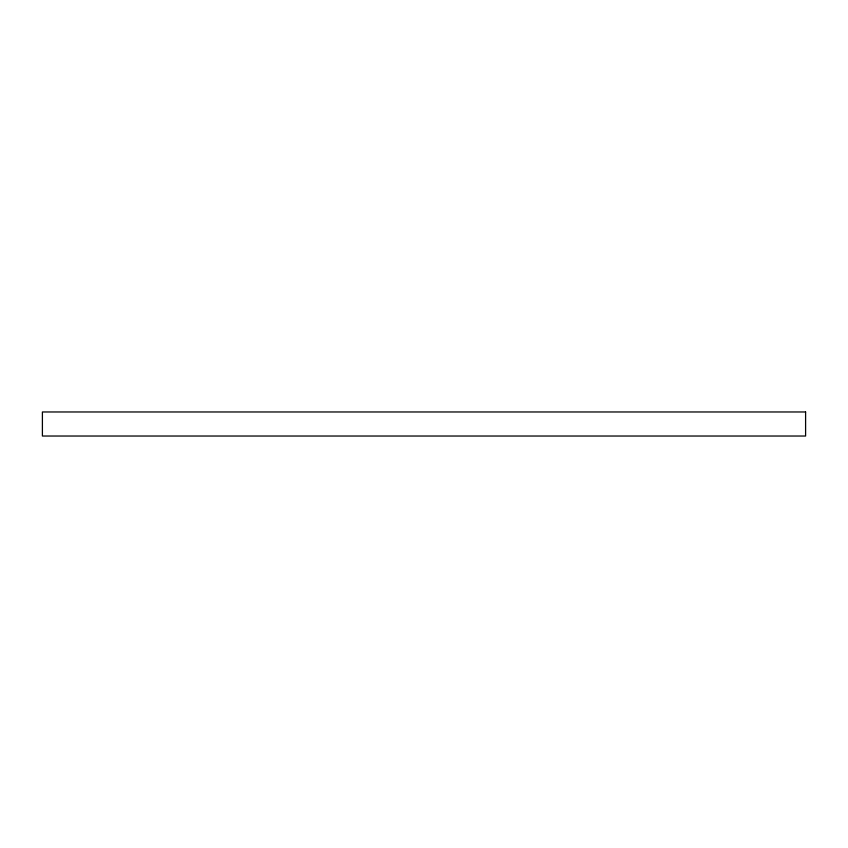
<?xml version="1.0" encoding="UTF-8"?>
<svg xmlns="http://www.w3.org/2000/svg" width="848" height="848" viewBox="0 0 848 848"><rect width="100%" height="100%" fill="white"/><g stroke="black" fill="none" stroke-linecap="round" stroke-linejoin="round"><path stroke-width="1.27" d="M805.6 411.969L42.4 411.969L42.4 436.031L805.6 436.031L805.6 411.969"/></g></svg>
